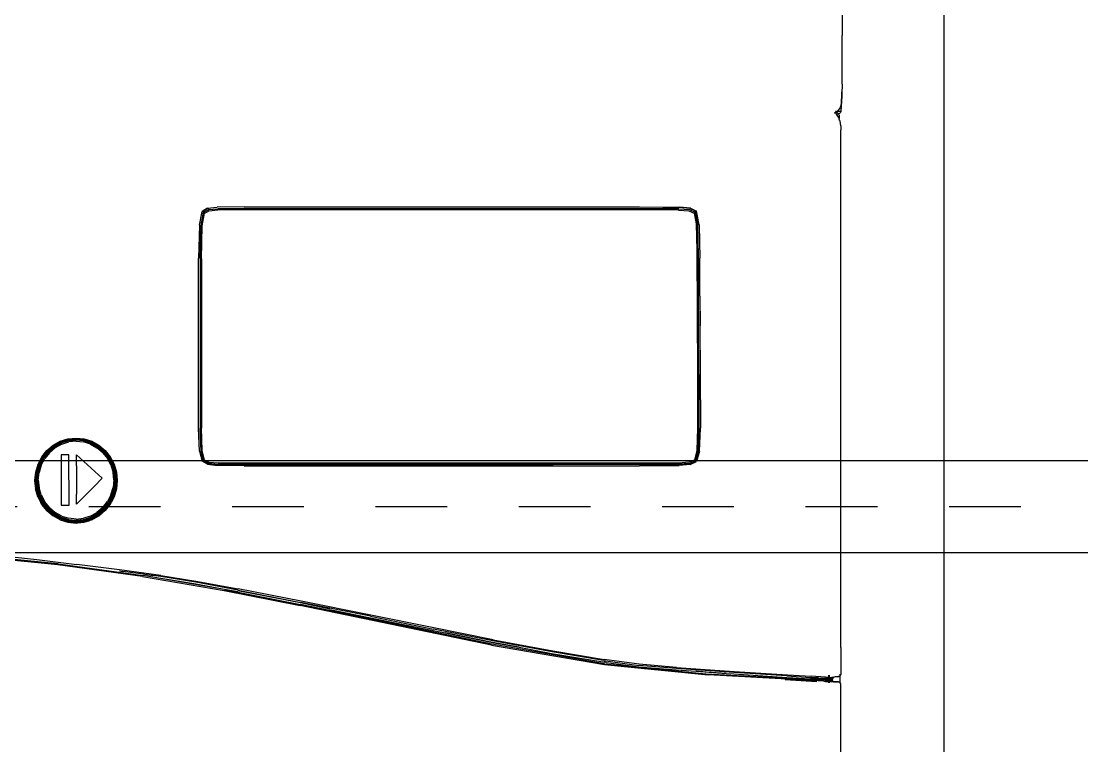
# Model space of a CAD drawing. Extents: x 41.9 to 126, y -21.3 to 38.1.
# Drawn here: x 91.194 to 92.674, y -12.612 to -11.602 of the extents above; entities that cross this region are included whole.
import ezdxf

# ---------------------------------------------------------------- set-up
doc = ezdxf.new("R2010")
doc.units = 0
for name, pattern in [('(_DASHED_)', [0.3, 0.2, -0.1]), ('AGUA_FRIA', [1000, 1000, 0]), ('DASHDOT2', [0.5, 0.25, -0.125, 0, -0.125])]:
    doc.linetypes.add(name, pattern=pattern)
for name, color, linetype in [('ARQUITETURA_R07', 8, 'CONTINUOUS'), ('LINHA_EIXO', 8, 'DASHDOT2'), ('LISTAGEM_TEXTO', 7, 'CONTINUOUS'), ('TUBO-PVC_SOLDAVEL_MARROM', 162, 'CONTINUOUS')]:
    doc.layers.add(name, color=color, linetype=linetype)
doc.styles.add('ARIAL', font='arial.ttf')
doc.dimstyles.new('1_25 A.F', dxfattribs={"dimscale": 0, "dimtxt": 0.2, "dimasz": 0.1, "dimexe": 0.05, "dimexo": 0.05, "dimgap": -0.045, "dimtad": 1, "dimlfac": 0.25, "dimzin": 5, "dimdsep": 46, "dimtxsty": 'ARIAL', "dimcen": 0, "dimclrd": 256, "dimclre": 256, "dimclrt": 256, "dimadec": 0, "dimazin": 0, "dimtfac": 1, "dimtmove": 2, "dimatfit": 3, "dimfxl": 0.08, "dimtolj": 1, "dimtzin": 1, "dimlwd": -1, "dimlwe": -1, "dimarcsym": 0})

# ---------------------------------------------------------------- blocks, each defined once
blk = doc.blocks.new('VISTAS')
at = {"layer": 'ARQUITETURA_R07'}
for p, q in [((-0.42442, -1.29352), (-0.42442, 0.71648)), ((-0.45993, -0.07531), (-0.45992, -0.27917)), ((-0.46, -0.29614), (-0.45992, -0.27917)), ((-0.46025, -0.29954), (-0.46029, -0.30287)), ((-0.46024, -0.29883), (-0.46025, -0.29906)), ((-0.46025, -0.29906), (-0.46025, -0.29954)), ((-0.46, -0.29614), (-0.46023, -0.30287)), ((-0.46029, -0.30307), (-0.4607, -0.30433)), ((-0.46029, -0.30307), (-0.4603, -0.30395)), ((-0.46023, -0.30287), (-0.46029, -0.30307)), ((-0.46267, -0.3063), (-0.46273, -0.30632)), ((-0.46254, -0.30611), (-0.46267, -0.30601)), ((-0.46245, -0.30617), (-0.46251, -0.30622)), ((-0.46195, -0.30584), (-0.46245, -0.30617)), ((-0.46198, -0.30652), (-0.46245, -0.30617)), ((-0.46222, -0.30573), (-0.4623, -0.30572)), ((-0.46214, -0.30559), (-0.4621, -0.30559)), ((-0.4619, -0.30663), (-0.46202, -0.30664)), ((-0.46195, -0.30584), (-0.46198, -0.30583)), ((-0.4619, -0.30663), (-0.46198, -0.30652)), ((-0.46168, -0.30559), (-0.46195, -0.30584)), ((-0.46195, -0.30584), (-0.46172, -0.30599)), ((-0.4619, -0.30663), (-0.46173, -0.3066)), ((-0.46119, -0.30766), (-0.4619, -0.30663)), ((-0.46158, -0.30661), (-0.46173, -0.3066)), ((-0.46152, -0.30616), (-0.46172, -0.30599)), ((-0.46149, -0.30546), (-0.46168, -0.30559)), ((-0.46168, -0.30559), (-0.46044, -0.30559)), ((-0.46141, -0.3066), (-0.46158, -0.30661)), ((-0.46152, -0.30616), (-0.46135, -0.30638)), ((-0.4607, -0.30433), (-0.46149, -0.30546)), ((-0.46138, -0.3066), (-0.46141, -0.3066)), ((-0.46135, -0.3066), (-0.46141, -0.3066)), ((-0.46125, -0.30655), (-0.46138, -0.3066)), ((-0.46135, -0.3066), (-0.46138, -0.3066)), ((-0.46125, -0.30655), (-0.46135, -0.30638)), ((-0.46125, -0.30655), (-0.46135, -0.3066)), ((-0.46112, -0.3065), (-0.46125, -0.30655)), ((-0.46122, -0.3066), (-0.46125, -0.30655)), ((-0.46122, -0.3066), (-0.46112, -0.3068)), ((-0.46092, -0.30638), (-0.46112, -0.3065)), ((-0.46111, -0.30685), (-0.46112, -0.3068)), ((-0.46111, -0.30685), (-0.4611, -0.30688)), ((-0.4611, -0.30688), (-0.46109, -0.30696)), ((-0.46109, -0.30696), (-0.46107, -0.30699)), ((-0.46107, -0.30699), (-0.46105, -0.30712)), ((-0.46074, -0.30622), (-0.46092, -0.30638)), ((-0.46059, -0.30604), (-0.46074, -0.30622)), ((-0.46047, -0.30583), (-0.46059, -0.30604)), ((-0.46038, -0.30559), (-0.46047, -0.30583)), ((-0.4603, -0.30395), (-0.46038, -0.30559)), ((-0.46097, -0.30818), (-0.46119, -0.30766)), ((-0.46105, -0.30712), (-0.46105, -0.30717)), ((-0.46105, -0.30717), (-0.46103, -0.30724)), ((-0.46103, -0.30724), (-0.46104, -0.30728)), ((-0.46104, -0.30728), (-0.46102, -0.30733)), ((-0.46102, -0.30733), (-0.46102, -0.30738)), ((-0.46102, -0.30738), (-0.46102, -0.30745)), ((-0.46101, -0.30752), (-0.46102, -0.30745)), ((-0.46101, -0.30752), (-0.461, -0.30779)), ((-0.461, -0.30779), (-0.46098, -0.30792)), ((-0.46098, -0.30792), (-0.46098, -0.30797)), ((-0.46098, -0.30797), (-0.46097, -0.30818)), ((-0.46097, -0.30825), (-0.46097, -0.30818)), ((-0.46096, -0.30833), (-0.46097, -0.30825)), ((-0.46096, -0.30837), (-0.46096, -0.30833)), ((-0.46072, -0.30911), (-0.46096, -0.30837)), ((-0.46095, -0.30887), (-0.46096, -0.30855)), ((-0.46049, -0.31068), (-0.46072, -0.30911)), ((-0.46049, -0.31068), (-0.46041, -0.31215)), ((-0.46042, -0.49258), (-0.46041, -0.31215)), ((-0.68129, -0.33945), (-0.6832, -0.34052)), ((-0.68118, -0.33952), (-0.68307, -0.34054)), ((-0.68272, -0.34077), (-0.6809, -0.33988)), ((-0.68242, -0.34109), (-0.68072, -0.34029)), ((-0.68129, -0.33945), (-0.67797, -0.33901)), ((-0.68103, -0.33962), (-0.68109, -0.33958)), ((-0.68099, -0.33965), (-0.68103, -0.33962)), ((-0.68097, -0.33967), (-0.68099, -0.33965)), ((-0.68097, -0.33967), (-0.68097, -0.33971)), ((-0.6809, -0.33988), (-0.67775, -0.33957)), ((-0.68072, -0.34029), (-0.67767, -0.34002)), ((-0.66855, -0.33892), (-0.67797, -0.33901)), ((-0.51691, -0.3396), (-0.67775, -0.33957)), ((-0.517, -0.34005), (-0.67767, -0.34002)), ((-0.66855, -0.33892), (-0.54285, -0.33892)), ((-0.54285, -0.33892), (-0.53069, -0.33896)), ((-0.53069, -0.33896), (-0.52254, -0.339)), ((-0.51677, -0.33915), (-0.52256, -0.33912)), ((-0.52254, -0.339), (-0.51671, -0.33905)), ((-0.517, -0.34005), (-0.51346, -0.34031)), ((-0.51691, -0.3396), (-0.51327, -0.3399)), ((-0.51301, -0.33951), (-0.51677, -0.33915)), ((-0.51291, -0.33943), (-0.51671, -0.33905)), ((-0.51327, -0.3399), (-0.51129, -0.34079)), ((-0.51095, -0.34049), (-0.51301, -0.33951)), ((-0.51291, -0.33943), (-0.51082, -0.34045)), ((-0.68411, -0.34529), (-0.6832, -0.34052)), ((-0.68358, -0.3454), (-0.68272, -0.34077)), ((-0.6832, -0.34052), (-0.68307, -0.34054)), ((-0.68319, -0.3456), (-0.68242, -0.34109)), ((-0.68307, -0.34054), (-0.68297, -0.34056)), ((-0.68297, -0.34056), (-0.6829, -0.34057)), ((-0.6829, -0.34057), (-0.68285, -0.34058)), ((-0.68285, -0.34058), (-0.68283, -0.3406)), ((-0.68283, -0.3406), (-0.68282, -0.34064)), ((-0.68272, -0.34077), (-0.68282, -0.34064)), ((-0.68272, -0.34077), (-0.68242, -0.34109)), ((-0.51346, -0.34031), (-0.51159, -0.34111)), ((-0.51129, -0.34079), (-0.51159, -0.34111)), ((-0.51159, -0.34111), (-0.51085, -0.34489)), ((-0.51129, -0.34079), (-0.51119, -0.34065)), ((-0.51129, -0.34079), (-0.51044, -0.34523)), ((-0.51116, -0.34058), (-0.51119, -0.34061)), ((-0.51119, -0.34061), (-0.51119, -0.34065)), ((-0.51112, -0.34056), (-0.51116, -0.34058)), ((-0.51105, -0.34053), (-0.51112, -0.34056)), ((-0.51095, -0.34049), (-0.51105, -0.34053)), ((-0.51082, -0.34045), (-0.51095, -0.34049)), ((-0.5099, -0.34521), (-0.51082, -0.34045)), ((-0.68411, -0.34529), (-0.68441, -0.35683)), ((-0.68386, -0.35691), (-0.68358, -0.3454)), ((-0.68355, -0.34442), (-0.68359, -0.34442)), ((-0.68355, -0.34446), (-0.68359, -0.34446)), ((-0.68344, -0.35701), (-0.68319, -0.3456)), ((-0.51085, -0.34489), (-0.51068, -0.3541)), ((-0.51043, -0.34442), (-0.51047, -0.34442)), ((-0.51042, -0.34446), (-0.51046, -0.34446)), ((-0.51044, -0.34523), (-0.51017, -0.35619)), ((-0.51043, -0.34442), (-0.51037, -0.34442)), ((-0.51042, -0.34446), (-0.51036, -0.34446)), ((-0.51017, -0.34442), (-0.51021, -0.34442)), ((-0.5099, -0.34521), (-0.5096, -0.35678)), ((-0.51068, -0.3541), (-0.5104, -0.39741)), ((-0.68442, -0.41609), (-0.68441, -0.35683)), ((-0.68386, -0.35691), (-0.68387, -0.41616)), ((-0.68344, -0.35701), (-0.68344, -0.41608)), ((-0.51017, -0.35619), (-0.51015, -0.37008)), ((-0.50959, -0.37014), (-0.5096, -0.35678)), ((-0.51015, -0.37008), (-0.5101, -0.38037)), ((-0.50959, -0.37014), (-0.50955, -0.38026)), ((-0.50998, -0.3974), (-0.5101, -0.38037)), ((-0.50943, -0.39731), (-0.50955, -0.38026)), ((-0.5104, -0.39741), (-0.51037, -0.40633)), ((-0.50998, -0.3974), (-0.50994, -0.40635)), ((-0.50939, -0.40627), (-0.50943, -0.39731)), ((-0.51037, -0.40633), (-0.51037, -0.41605)), ((-0.50994, -0.40635), (-0.50994, -0.41614)), ((-0.50939, -0.40627), (-0.5094, -0.41609)), ((-0.68412, -0.4241), (-0.68442, -0.41609)), ((-0.68358, -0.42411), (-0.68387, -0.41616)), ((-0.68319, -0.42393), (-0.68344, -0.41608)), ((-0.51037, -0.41605), (-0.51066, -0.4239)), ((-0.50994, -0.41614), (-0.51027, -0.42409)), ((-0.50976, -0.42412), (-0.5094, -0.41609)), ((-0.73516, -0.42207), (-0.73268, -0.4207)), ((-0.73505, -0.42226), (-0.7326, -0.42091)), ((-0.73492, -0.42243), (-0.73252, -0.4211)), ((-0.7324, -0.42121), (-0.73476, -0.42252)), ((-0.73231, -0.42139), (-0.73464, -0.42269)), ((-0.73268, -0.4207), (-0.72998, -0.41986)), ((-0.7326, -0.42091), (-0.72994, -0.42009)), ((-0.73252, -0.4211), (-0.7299, -0.42028)), ((-0.73245, -0.42113), (-0.7299, -0.42028)), ((-0.7324, -0.42121), (-0.72982, -0.42037)), ((-0.72978, -0.42057), (-0.73231, -0.42139)), ((-0.73217, -0.42172), (-0.7297, -0.42091)), ((-0.72998, -0.41986), (-0.72717, -0.41958)), ((-0.72994, -0.42009), (-0.72717, -0.4198)), ((-0.7299, -0.42028), (-0.72985, -0.4203)), ((-0.72985, -0.4203), (-0.72776, -0.42009)), ((-0.72715, -0.42008), (-0.72982, -0.42037)), ((-0.72715, -0.42027), (-0.72978, -0.42057)), ((-0.72715, -0.42062), (-0.7297, -0.42091)), ((-0.72776, -0.42009), (-0.72717, -0.42)), ((-0.72717, -0.41958), (-0.72437, -0.41986)), ((-0.72717, -0.4198), (-0.72441, -0.42008)), ((-0.72717, -0.42), (-0.7265, -0.4201)), ((-0.72715, -0.42008), (-0.72449, -0.42037)), ((-0.72453, -0.42057), (-0.72715, -0.42027)), ((-0.72715, -0.42062), (-0.7246, -0.42091)), ((-0.7265, -0.4201), (-0.72447, -0.42031)), ((-0.7265, -0.4201), (-0.72445, -0.42028)), ((-0.72214, -0.42172), (-0.7246, -0.42091)), ((-0.722, -0.42139), (-0.72453, -0.42057)), ((-0.72192, -0.4212), (-0.72449, -0.42037)), ((-0.72445, -0.42028), (-0.72188, -0.42113)), ((-0.72441, -0.42008), (-0.72176, -0.42091)), ((-0.72437, -0.41986), (-0.72167, -0.4207)), ((-0.71968, -0.42269), (-0.722, -0.42139)), ((-0.72192, -0.4212), (-0.71956, -0.42252)), ((-0.72188, -0.42113), (-0.72184, -0.4211)), ((-0.72184, -0.4211), (-0.71943, -0.42243)), ((-0.72176, -0.42091), (-0.71931, -0.42226)), ((-0.72167, -0.4207), (-0.7192, -0.42207)), ((-0.7391, -0.42616), (-0.73733, -0.42391)), ((-0.73893, -0.42629), (-0.73718, -0.42407)), ((-0.73875, -0.4264), (-0.73703, -0.42421)), ((-0.73684, -0.42428), (-0.73855, -0.42642)), ((-0.73669, -0.42442), (-0.73837, -0.42652)), ((-0.73644, -0.42467), (-0.73808, -0.42672)), ((-0.73733, -0.42391), (-0.73516, -0.42207)), ((-0.73718, -0.42407), (-0.73505, -0.42226)), ((-0.73703, -0.42421), (-0.73492, -0.42243)), ((-0.73684, -0.42428), (-0.73476, -0.42252)), ((-0.73464, -0.42269), (-0.73669, -0.42442)), ((-0.73644, -0.42467), (-0.73444, -0.42299)), ((-0.73217, -0.42172), (-0.73444, -0.42299)), ((-0.72964, -0.42537), (-0.73239, -0.42537)), ((-0.73239, -0.42537), (-0.73238, -0.44293)), ((-0.72962, -0.44292), (-0.72964, -0.42537)), ((-0.72214, -0.42172), (-0.71987, -0.42299)), ((-0.71788, -0.42467), (-0.71987, -0.42299)), ((-0.71763, -0.42442), (-0.71968, -0.42269)), ((-0.71748, -0.42428), (-0.71956, -0.42252)), ((-0.71943, -0.42243), (-0.71732, -0.42421)), ((-0.71931, -0.42226), (-0.71717, -0.42407)), ((-0.7192, -0.42207), (-0.71702, -0.42391)), ((-0.71788, -0.42467), (-0.71625, -0.42673)), ((-0.71595, -0.42653), (-0.71763, -0.42442)), ((-0.71748, -0.42428), (-0.71578, -0.42642)), ((-0.71732, -0.42421), (-0.71559, -0.42639)), ((-0.71717, -0.42407), (-0.71542, -0.42628)), ((-0.71702, -0.42391), (-0.71524, -0.42615)), ((-0.68412, -0.4241), (-0.6832, -0.42767)), ((-0.68372, -0.42411), (-0.68372, -0.42414)), ((-0.68283, -0.4276), (-0.68372, -0.42414)), ((-0.68272, -0.42756), (-0.68358, -0.42411)), ((-0.68242, -0.42726), (-0.68319, -0.42393)), ((-0.51066, -0.4239), (-0.5115, -0.42723)), ((-0.51027, -0.42409), (-0.5112, -0.42754)), ((-0.51014, -0.42413), (-0.5111, -0.42759)), ((-0.50976, -0.42412), (-0.5108, -0.42774)), ((-0.51013, -0.42411), (-0.51014, -0.42413)), ((-0.74122, -0.4315), (-0.74041, -0.42872)), ((-0.74101, -0.43155), (-0.74022, -0.42882)), ((-0.74081, -0.43158), (-0.74002, -0.42889)), ((-0.73983, -0.42886), (-0.74061, -0.43151)), ((-0.74041, -0.42872), (-0.7391, -0.42616)), ((-0.73963, -0.42892), (-0.74041, -0.43153)), ((-0.74022, -0.42882), (-0.73893, -0.42629)), ((-0.7393, -0.42905), (-0.74007, -0.4316)), ((-0.74002, -0.42889), (-0.73875, -0.4264)), ((-0.73983, -0.42886), (-0.73855, -0.42642)), ((-0.73837, -0.42652), (-0.73963, -0.42892)), ((-0.7393, -0.42905), (-0.73808, -0.42672)), ((-0.72704, -0.42925), (-0.72701, -0.42542)), ((-0.72701, -0.42542), (-0.71802, -0.43357)), ((-0.71501, -0.42906), (-0.71625, -0.42673)), ((-0.71469, -0.42892), (-0.71595, -0.42653)), ((-0.7145, -0.42885), (-0.71578, -0.42642)), ((-0.71559, -0.42639), (-0.71431, -0.42886)), ((-0.71542, -0.42628), (-0.71411, -0.42879)), ((-0.71524, -0.42615), (-0.71391, -0.4287)), ((-0.71501, -0.42906), (-0.71423, -0.43156)), ((-0.71389, -0.4315), (-0.71469, -0.42892)), ((-0.7145, -0.42885), (-0.71369, -0.43147)), ((-0.71431, -0.42886), (-0.71351, -0.43153)), ((-0.71411, -0.42879), (-0.71331, -0.4315)), ((-0.71391, -0.4287), (-0.7131, -0.43145)), ((-0.68128, -0.4287), (-0.6832, -0.42767)), ((-0.68307, -0.42763), (-0.68297, -0.42761)), ((-0.68307, -0.42763), (-0.68117, -0.42863)), ((-0.68297, -0.42761), (-0.6829, -0.42759)), ((-0.6829, -0.42759), (-0.68283, -0.4276)), ((-0.68283, -0.4276), (-0.68282, -0.42763)), ((-0.68283, -0.4276), (-0.6828, -0.42761)), ((-0.6828, -0.42761), (-0.68282, -0.42763)), ((-0.6817, -0.42819), (-0.68282, -0.42763)), ((-0.68272, -0.42756), (-0.6828, -0.42761)), ((-0.6828, -0.42761), (-0.6817, -0.42819)), ((-0.68272, -0.42756), (-0.68242, -0.42726)), ((-0.6809, -0.42845), (-0.68272, -0.42756)), ((-0.68072, -0.42806), (-0.68242, -0.42726)), ((-0.6817, -0.42819), (-0.68103, -0.42854)), ((-0.68128, -0.4287), (-0.67796, -0.42913)), ((-0.68103, -0.42854), (-0.68098, -0.42852)), ((-0.68098, -0.42852), (-0.68064, -0.42859)), ((-0.68064, -0.42859), (-0.68097, -0.42856)), ((-0.67775, -0.42876), (-0.6809, -0.42845)), ((-0.67766, -0.42834), (-0.68072, -0.42806)), ((-0.68064, -0.42859), (-0.67972, -0.42865)), ((-0.67972, -0.42865), (-0.67935, -0.42872)), ((-0.67781, -0.42887), (-0.67935, -0.42872)), ((-0.67935, -0.42872), (-0.67778, -0.42885)), ((-0.67778, -0.42885), (-0.66851, -0.42886)), ((-0.51691, -0.42873), (-0.67775, -0.42876)), ((-0.51699, -0.4283), (-0.67766, -0.42834)), ((-0.66851, -0.42886), (-0.6484, -0.42885)), ((-0.6484, -0.42885), (-0.64034, -0.42886)), ((-0.64034, -0.42886), (-0.56554, -0.42885)), ((-0.56554, -0.42885), (-0.56071, -0.42883)), ((-0.53069, -0.42883), (-0.56071, -0.42883)), ((-0.53069, -0.42883), (-0.52857, -0.42885)), ((-0.52258, -0.42885), (-0.52857, -0.42885)), ((-0.52258, -0.42885), (-0.51688, -0.42883)), ((-0.51343, -0.42803), (-0.51699, -0.4283)), ((-0.51325, -0.42843), (-0.51691, -0.42873)), ((-0.51688, -0.42883), (-0.51319, -0.42854)), ((-0.51299, -0.42881), (-0.51678, -0.42917)), ((-0.5115, -0.42723), (-0.51343, -0.42803)), ((-0.5112, -0.42754), (-0.51325, -0.42843)), ((-0.5111, -0.42759), (-0.51319, -0.42854)), ((-0.51306, -0.4287), (-0.51091, -0.42768)), ((-0.51299, -0.42881), (-0.5108, -0.42774)), ((-0.5112, -0.42754), (-0.5115, -0.42723)), ((-0.5112, -0.42754), (-0.5111, -0.42759)), ((-0.51105, -0.4276), (-0.5111, -0.42759)), ((-0.51099, -0.42763), (-0.51105, -0.4276)), ((-0.51091, -0.42768), (-0.51099, -0.42763)), ((-0.7415, -0.43439), (-0.74122, -0.4315)), ((-0.74129, -0.4344), (-0.74101, -0.43155)), ((-0.74108, -0.43438), (-0.74081, -0.43158)), ((-0.74088, -0.43426), (-0.74061, -0.43151)), ((-0.74041, -0.43153), (-0.74068, -0.43425)), ((-0.74033, -0.43424), (-0.74007, -0.4316)), ((-0.72704, -0.42925), (-0.72703, -0.43918)), ((-0.71395, -0.43417), (-0.71423, -0.43156)), ((-0.71361, -0.43418), (-0.71389, -0.4315)), ((-0.71341, -0.4342), (-0.71369, -0.43147)), ((-0.71351, -0.43153), (-0.71324, -0.43432)), ((-0.71331, -0.4315), (-0.71303, -0.43434)), ((-0.7131, -0.43145), (-0.71282, -0.43432)), ((-0.66855, -0.42921), (-0.67796, -0.42913)), ((-0.66855, -0.42921), (-0.53069, -0.4292)), ((-0.53069, -0.4292), (-0.51678, -0.42917)), ((-0.74122, -0.43727), (-0.7415, -0.43439)), ((-0.74102, -0.43724), (-0.74129, -0.4344)), ((-0.74081, -0.43718), (-0.74108, -0.43438)), ((-0.74088, -0.43426), (-0.74061, -0.43702)), ((-0.74068, -0.43425), (-0.74041, -0.43696)), ((-0.74033, -0.43424), (-0.74006, -0.43688)), ((-0.72133, -0.43693), (-0.72088, -0.43648)), ((-0.71802, -0.43357), (-0.72088, -0.43648)), ((-0.71395, -0.43417), (-0.71424, -0.43682)), ((-0.7139, -0.43691), (-0.71361, -0.43418)), ((-0.71341, -0.4342), (-0.71369, -0.43697)), ((-0.71324, -0.43432), (-0.7135, -0.43716)), ((-0.71303, -0.43434), (-0.7133, -0.43722)), ((-0.71282, -0.43432), (-0.71309, -0.43725)), ((-0.71302, -0.43718), (-0.71275, -0.43425)), ((-0.7413, -0.43722), (-0.74129, -0.43725)), ((-0.74049, -0.44001), (-0.74129, -0.43725)), ((-0.74041, -0.44005), (-0.74122, -0.43727)), ((-0.74022, -0.43997), (-0.74102, -0.43724)), ((-0.74002, -0.43988), (-0.74081, -0.43718)), ((-0.73982, -0.43967), (-0.74061, -0.43702)), ((-0.74049, -0.44001), (-0.73947, -0.442)), ((-0.74041, -0.43696), (-0.73963, -0.43957)), ((-0.73947, -0.442), (-0.74041, -0.44005)), ((-0.73892, -0.44249), (-0.74022, -0.43997)), ((-0.7393, -0.43942), (-0.74006, -0.43688)), ((-0.73874, -0.44236), (-0.74002, -0.43988)), ((-0.73982, -0.43967), (-0.73855, -0.44211)), ((-0.73963, -0.43957), (-0.73837, -0.44197)), ((-0.7393, -0.43942), (-0.73808, -0.44176)), ((-0.72699, -0.44265), (-0.72703, -0.43918)), ((-0.72133, -0.43693), (-0.72699, -0.44265)), ((-0.71503, -0.43939), (-0.71625, -0.44174)), ((-0.71596, -0.44196), (-0.7147, -0.43954)), ((-0.7145, -0.43965), (-0.71578, -0.4421)), ((-0.71429, -0.4399), (-0.71558, -0.44239)), ((-0.71409, -0.44), (-0.7154, -0.44253)), ((-0.71503, -0.43939), (-0.71424, -0.43682)), ((-0.71384, -0.44005), (-0.71493, -0.44216)), ((-0.7139, -0.44007), (-0.71493, -0.44216)), ((-0.7147, -0.43954), (-0.7139, -0.43691)), ((-0.7145, -0.43965), (-0.71369, -0.43697)), ((-0.7135, -0.43716), (-0.71429, -0.4399)), ((-0.7133, -0.43722), (-0.71409, -0.44)), ((-0.71384, -0.44005), (-0.7139, -0.44007)), ((-0.71384, -0.44001), (-0.71303, -0.43722)), ((-0.71309, -0.43725), (-0.71384, -0.44001)), ((-0.71384, -0.44005), (-0.71384, -0.44001)), ((-0.71303, -0.43722), (-0.71302, -0.43718)), ((-0.73915, -0.44258), (-0.73947, -0.442)), ((-0.73909, -0.4426), (-0.73915, -0.44258)), ((-0.73736, -0.44484), (-0.73909, -0.4426)), ((-0.73909, -0.4426), (-0.73894, -0.44287)), ((-0.73736, -0.44487), (-0.73894, -0.44287)), ((-0.73894, -0.44287), (-0.73736, -0.44484)), ((-0.73717, -0.44471), (-0.73892, -0.44249)), ((-0.73702, -0.44454), (-0.73874, -0.44236)), ((-0.73685, -0.44425), (-0.73855, -0.44211)), ((-0.73837, -0.44197), (-0.73669, -0.44408)), ((-0.73644, -0.44381), (-0.73808, -0.44176)), ((-0.73644, -0.44381), (-0.73445, -0.44549)), ((-0.73238, -0.44293), (-0.72962, -0.44292)), ((-0.71788, -0.4438), (-0.71988, -0.44548)), ((-0.71788, -0.4438), (-0.71625, -0.44174)), ((-0.71763, -0.44407), (-0.71596, -0.44196)), ((-0.71748, -0.44425), (-0.71578, -0.4421)), ((-0.71558, -0.44239), (-0.71732, -0.44456)), ((-0.7154, -0.44253), (-0.71717, -0.44473)), ((-0.71523, -0.44263), (-0.71697, -0.44484)), ((-0.71517, -0.44259), (-0.71523, -0.44263)), ((-0.71523, -0.44263), (-0.71518, -0.44263)), ((-0.71517, -0.44259), (-0.71518, -0.44263)), ((-0.71517, -0.44259), (-0.71493, -0.44216)), ((-0.73732, -0.44485), (-0.73736, -0.44484)), ((-0.73518, -0.44672), (-0.73736, -0.44487)), ((-0.73732, -0.44485), (-0.73518, -0.44669)), ((-0.73503, -0.44653), (-0.73717, -0.44471)), ((-0.73491, -0.44633), (-0.73702, -0.44454)), ((-0.73685, -0.44425), (-0.73477, -0.446)), ((-0.73669, -0.44408), (-0.73464, -0.4458)), ((-0.73518, -0.44669), (-0.73515, -0.44669)), ((-0.73271, -0.44809), (-0.73518, -0.44672)), ((-0.73269, -0.44806), (-0.73515, -0.44669)), ((-0.7326, -0.44788), (-0.73503, -0.44653)), ((-0.73251, -0.44766), (-0.73491, -0.44633)), ((-0.7324, -0.44732), (-0.73477, -0.446)), ((-0.73464, -0.4458), (-0.73231, -0.4471)), ((-0.73217, -0.44675), (-0.73445, -0.44549)), ((-0.7324, -0.44732), (-0.72983, -0.44815)), ((-0.73231, -0.4471), (-0.72979, -0.44792)), ((-0.73217, -0.44675), (-0.72971, -0.44756)), ((-0.72716, -0.44785), (-0.72971, -0.44756)), ((-0.72716, -0.44785), (-0.7246, -0.44756)), ((-0.72214, -0.44675), (-0.7246, -0.44756)), ((-0.72453, -0.44792), (-0.72201, -0.4471)), ((-0.72192, -0.44732), (-0.72449, -0.44815)), ((-0.72214, -0.44675), (-0.71988, -0.44548)), ((-0.72201, -0.4471), (-0.71968, -0.4458)), ((-0.72192, -0.44732), (-0.71956, -0.446)), ((-0.71943, -0.44634), (-0.72184, -0.44767)), ((-0.71931, -0.44654), (-0.72175, -0.44788)), ((-0.72165, -0.44806), (-0.71919, -0.4467)), ((-0.71968, -0.4458), (-0.71763, -0.44407)), ((-0.71748, -0.44425), (-0.71956, -0.446)), ((-0.71732, -0.44456), (-0.71943, -0.44634)), ((-0.71717, -0.44473), (-0.71931, -0.44654)), ((-0.71919, -0.4467), (-0.71915, -0.44669)), ((-0.71915, -0.44669), (-0.71808, -0.44581)), ((-0.71702, -0.44487), (-0.71808, -0.44581)), ((-0.71697, -0.44484), (-0.71702, -0.44487)), ((-0.71697, -0.44488), (-0.71702, -0.44487)), ((-0.71697, -0.44488), (-0.71697, -0.44484)), ((-0.73269, -0.44806), (-0.72998, -0.44891)), ((-0.72994, -0.44871), (-0.7326, -0.44788)), ((-0.7299, -0.44848), (-0.73251, -0.44766)), ((-0.72717, -0.44923), (-0.72999, -0.44894)), ((-0.72998, -0.44891), (-0.72717, -0.4492)), ((-0.72718, -0.44899), (-0.72994, -0.44871)), ((-0.72718, -0.44876), (-0.7299, -0.44848)), ((-0.72716, -0.44845), (-0.72983, -0.44815)), ((-0.72979, -0.44792), (-0.72716, -0.44822)), ((-0.72445, -0.44848), (-0.72718, -0.44876)), ((-0.72441, -0.44871), (-0.72718, -0.44899)), ((-0.72717, -0.4492), (-0.72658, -0.44917)), ((-0.72716, -0.44822), (-0.72453, -0.44792)), ((-0.72716, -0.44845), (-0.72449, -0.44815)), ((-0.72658, -0.44917), (-0.72435, -0.44891)), ((-0.72436, -0.44894), (-0.72658, -0.44917)), ((-0.72184, -0.44767), (-0.72445, -0.44848)), ((-0.72175, -0.44788), (-0.72441, -0.44871)), ((-0.72236, -0.44832), (-0.72436, -0.44894)), ((-0.72435, -0.44891), (-0.72236, -0.44832)), ((-0.72167, -0.44807), (-0.72236, -0.44832)), ((-0.72165, -0.44806), (-0.72167, -0.44807)), ((-0.73353, -0.46373), (-0.76366, -0.46075)), ((-0.75384, -0.46051), (-0.74089, -0.46192)), ((-0.73341, -0.46342), (-0.75115, -0.46169)), ((-0.74089, -0.46192), (-0.72691, -0.46364)), ((-0.70394, -0.46787), (-0.73353, -0.46373)), ((-0.73341, -0.46342), (-0.70381, -0.46755)), ((-0.71196, -0.46553), (-0.72691, -0.46364)), ((-0.71201, -0.46589), (-0.71085, -0.46605)), ((-0.69758, -0.4675), (-0.71196, -0.46553)), ((-0.70368, -0.46705), (-0.71085, -0.46605)), ((-0.70394, -0.46787), (-0.67555, -0.47275)), ((-0.67544, -0.47241), (-0.70381, -0.46755)), ((-0.70323, -0.46713), (-0.70368, -0.46705)), ((-0.69761, -0.4679), (-0.70323, -0.46713)), ((-0.70044, -0.46761), (-0.70323, -0.46713)), ((-0.69764, -0.4684), (-0.68545, -0.47037)), ((-0.68539, -0.46987), (-0.69761, -0.4679)), ((-0.69758, -0.4675), (-0.68534, -0.46947)), ((-0.68534, -0.46947), (-0.67059, -0.4722)), ((-0.68545, -0.47037), (-0.67613, -0.47211)), ((-0.67066, -0.47261), (-0.68539, -0.46987)), ((-0.67555, -0.47275), (-0.649, -0.47793)), ((-0.67544, -0.47241), (-0.64893, -0.47759)), ((-0.6754, -0.47224), (-0.67077, -0.47311)), ((-0.64884, -0.47708), (-0.67071, -0.47281)), ((-0.67066, -0.47261), (-0.64875, -0.47686)), ((-0.64868, -0.47645), (-0.67059, -0.4722)), ((-0.63865, -0.47919), (-0.64884, -0.47708)), ((-0.62444, -0.48169), (-0.64875, -0.47686)), ((-0.62438, -0.48129), (-0.64868, -0.47645)), ((-0.5823, -0.49175), (-0.649, -0.47793)), ((-0.58214, -0.49141), (-0.64893, -0.47759)), ((-0.63869, -0.47939), (-0.62451, -0.48221)), ((-0.62451, -0.48221), (-0.60263, -0.48668)), ((-0.62444, -0.48169), (-0.60253, -0.48617)), ((-0.60244, -0.48577), (-0.62438, -0.48129)), ((-0.60263, -0.48668), (-0.59842, -0.48752)), ((-0.58181, -0.49032), (-0.60253, -0.48617)), ((-0.58169, -0.48993), (-0.60244, -0.48577)), ((-0.58198, -0.49092), (-0.59842, -0.48752)), ((-0.59842, -0.48752), (-0.58198, -0.49081)), ((-0.58226, -0.49176), (-0.5823, -0.49175)), ((-0.58226, -0.49176), (-0.54289, -0.49858)), ((-0.54289, -0.49825), (-0.58214, -0.49141)), ((-0.58198, -0.49081), (-0.57266, -0.49254)), ((-0.57266, -0.49254), (-0.58198, -0.49092)), ((-0.5611, -0.49417), (-0.58181, -0.49032)), ((-0.58169, -0.48993), (-0.56093, -0.49379)), ((-0.57266, -0.49254), (-0.56132, -0.49465)), ((-0.56132, -0.49465), (-0.54341, -0.49766)), ((-0.54318, -0.49719), (-0.5611, -0.49417)), ((-0.56093, -0.49379), (-0.54301, -0.49682)), ((-0.46042, -0.49258), (-0.46046, -0.50195)), ((-0.54341, -0.49766), (-0.54298, -0.49772)), ((-0.54318, -0.49719), (-0.53085, -0.49884)), ((-0.53075, -0.49847), (-0.54301, -0.49682)), ((-0.54267, -0.49777), (-0.54298, -0.49772)), ((-0.54289, -0.49825), (-0.50752, -0.50176)), ((-0.54289, -0.49858), (-0.50675, -0.50213)), ((-0.54231, -0.49781), (-0.54267, -0.49777)), ((-0.54231, -0.49781), (-0.53099, -0.49932)), ((-0.53099, -0.49932), (-0.51783, -0.50044)), ((-0.5178, -0.49995), (-0.53085, -0.49884)), ((-0.51775, -0.49957), (-0.53075, -0.49847)), ((-0.51783, -0.50044), (-0.51093, -0.50092)), ((-0.49771, -0.50135), (-0.5178, -0.49995)), ((-0.51775, -0.49957), (-0.49762, -0.50096)), ((-0.50738, -0.50127), (-0.51093, -0.50092)), ((-0.51093, -0.50092), (-0.50039, -0.50166)), ((-0.50752, -0.50176), (-0.46817, -0.50393)), ((-0.50039, -0.50166), (-0.50738, -0.50127)), ((-0.46631, -0.50436), (-0.50675, -0.50213)), ((-0.50039, -0.50166), (-0.49771, -0.50184)), ((-0.47923, -0.50254), (-0.49771, -0.50135)), ((-0.49771, -0.50184), (-0.47922, -0.50305)), ((-0.49762, -0.50096), (-0.47906, -0.50215)), ((-0.47923, -0.50254), (-0.47099, -0.50305)), ((-0.47922, -0.50305), (-0.47097, -0.50356)), ((-0.47906, -0.50215), (-0.47079, -0.50266)), ((-0.46819, -0.5032), (-0.47099, -0.50305)), ((-0.46583, -0.50292), (-0.47079, -0.50266)), ((-0.46583, -0.50292), (-0.46458, -0.50298)), ((-0.46458, -0.50246), (-0.46458, -0.50228)), ((-0.46458, -0.50275), (-0.46458, -0.50258)), ((-0.46458, -0.50298), (-0.46458, -0.50291)), ((-0.46458, -0.50298), (-0.46434, -0.50298)), ((-0.46458, -0.50338), (-0.46458, -0.50304)), ((-0.46434, -0.50247), (-0.46434, -0.50229)), ((-0.46434, -0.50275), (-0.46434, -0.50258)), ((-0.46434, -0.50305), (-0.46434, -0.50298)), ((-0.46434, -0.50298), (-0.46431, -0.50299)), ((-0.46431, -0.50299), (-0.4636, -0.50302)), ((-0.4636, -0.50302), (-0.46352, -0.50291)), ((-0.4636, -0.50302), (-0.46343, -0.50303)), ((-0.46352, -0.50291), (-0.46286, -0.50281)), ((-0.46352, -0.50291), (-0.46319, -0.50298)), ((-0.46343, -0.50303), (-0.46309, -0.50302)), ((-0.46309, -0.50302), (-0.46332, -0.50342)), ((-0.46319, -0.50298), (-0.46309, -0.50302)), ((-0.46239, -0.50287), (-0.46309, -0.50302)), ((-0.46162, -0.50281), (-0.46239, -0.50287)), ((-0.46163, -0.50275), (-0.46122, -0.50271)), ((-0.4612, -0.50275), (-0.46162, -0.50281)), ((-0.46122, -0.50271), (-0.46094, -0.50262)), ((-0.4612, -0.50275), (-0.46112, -0.50274)), ((-0.46094, -0.50262), (-0.46112, -0.50274)), ((-0.46094, -0.50262), (-0.46072, -0.50246)), ((-0.46087, -0.50263), (-0.46094, -0.50262)), ((-0.46068, -0.50247), (-0.46087, -0.50263)), ((-0.46072, -0.50246), (-0.46067, -0.50244)), ((-0.46067, -0.50244), (-0.46068, -0.50247)), ((-0.46068, -0.50486), (-0.46068, -0.50247)), ((-0.46067, -0.50238), (-0.46067, -0.50194)), ((-0.46054, -0.50224), (-0.46067, -0.50238)), ((-0.46067, -0.50238), (-0.46057, -0.50224)), ((-0.46067, -0.50238), (-0.46067, -0.50244)), ((-0.46046, -0.50195), (-0.46054, -0.50224)), ((-0.46893, -0.50429), (-0.47993, -0.50368)), ((-0.47981, -0.50382), (-0.46878, -0.50444)), ((-0.46818, -0.50342), (-0.47098, -0.50327)), ((-0.47097, -0.50356), (-0.46818, -0.50371)), ((-0.46819, -0.5032), (-0.46603, -0.50331)), ((-0.46602, -0.50353), (-0.46818, -0.50342)), ((-0.46818, -0.50371), (-0.46602, -0.50382)), ((-0.46601, -0.50404), (-0.46817, -0.50393)), ((-0.46631, -0.50436), (-0.46625, -0.50438)), ((-0.46625, -0.50438), (-0.4658, -0.50441)), ((-0.46517, -0.50449), (-0.46611, -0.50444)), ((-0.46458, -0.50338), (-0.46603, -0.50331)), ((-0.46451, -0.50361), (-0.46602, -0.50353)), ((-0.46602, -0.50382), (-0.46451, -0.5039)), ((-0.4645, -0.50412), (-0.46601, -0.50404)), ((-0.4658, -0.50441), (-0.46458, -0.50447)), ((-0.46458, -0.50452), (-0.46517, -0.50449)), ((-0.46452, -0.50339), (-0.46458, -0.50338)), ((-0.46458, -0.50447), (-0.4645, -0.50446)), ((-0.46458, -0.50452), (-0.46458, -0.50447)), ((-0.46434, -0.50454), (-0.46458, -0.50452)), ((-0.46458, -0.50488), (-0.46458, -0.50475)), ((-0.46452, -0.50339), (-0.46434, -0.50339)), ((-0.46434, -0.50361), (-0.46451, -0.50361)), ((-0.46451, -0.5039), (-0.46363, -0.50393)), ((-0.46434, -0.50412), (-0.4645, -0.50412)), ((-0.4645, -0.50446), (-0.46434, -0.50448)), ((-0.46434, -0.50361), (-0.46434, -0.50339)), ((-0.46434, -0.50339), (-0.4638, -0.50342)), ((-0.4638, -0.50364), (-0.46434, -0.50361)), ((-0.46434, -0.50438), (-0.46434, -0.50412)), ((-0.46368, -0.50418), (-0.46434, -0.50412)), ((-0.46434, -0.50454), (-0.46434, -0.50448)), ((-0.46434, -0.50448), (-0.46428, -0.50448)), ((-0.46274, -0.50461), (-0.46434, -0.50454)), ((-0.46434, -0.50489), (-0.46434, -0.50474)), ((-0.46428, -0.50448), (-0.46412, -0.50448)), ((-0.46412, -0.50448), (-0.4634, -0.50452)), ((-0.4638, -0.50351), (-0.4638, -0.50342)), ((-0.4638, -0.50342), (-0.46364, -0.50342)), ((-0.4638, -0.50351), (-0.46344, -0.50358)), ((-0.4638, -0.50364), (-0.4638, -0.50351)), ((-0.46364, -0.50364), (-0.4638, -0.50364)), ((-0.46368, -0.50418), (-0.4637, -0.50415)), ((-0.46363, -0.50415), (-0.46368, -0.50418)), ((-0.46332, -0.50342), (-0.46364, -0.50342)), ((-0.46331, -0.50364), (-0.46364, -0.50364)), ((-0.46345, -0.50387), (-0.46363, -0.50383)), ((-0.46363, -0.50393), (-0.46331, -0.50393)), ((-0.46363, -0.50405), (-0.46357, -0.50407)), ((-0.4633, -0.50415), (-0.46363, -0.50415)), ((-0.46354, -0.50335), (-0.46345, -0.50337)), ((-0.46347, -0.50441), (-0.46318, -0.50447)), ((-0.46332, -0.50342), (-0.46345, -0.50337)), ((-0.46344, -0.50358), (-0.46331, -0.50364)), ((-0.4634, -0.50452), (-0.46307, -0.50452)), ((-0.46332, -0.50342), (-0.46331, -0.50364)), ((-0.46331, -0.50393), (-0.46331, -0.50364)), ((-0.4633, -0.50415), (-0.46331, -0.50393)), ((-0.4631, -0.50446), (-0.4633, -0.50415)), ((-0.46318, -0.50447), (-0.4631, -0.50446)), ((-0.4631, -0.50446), (-0.46307, -0.50452)), ((-0.46294, -0.50454), (-0.46307, -0.50452)), ((-0.46294, -0.50454), (-0.46267, -0.50453)), ((-0.46237, -0.50461), (-0.46274, -0.50461)), ((-0.46202, -0.50458), (-0.46267, -0.50453)), ((-0.46237, -0.50461), (-0.46202, -0.50458)), ((-0.46174, -0.50454), (-0.46202, -0.50458)), ((-0.46202, -0.50458), (-0.46161, -0.50459)), ((-0.46161, -0.50459), (-0.46174, -0.50454)), ((-0.46122, -0.50459), (-0.46161, -0.50459)), ((-0.46098, -0.50471), (-0.46142, -0.50469)), ((-0.46122, -0.50459), (-0.46112, -0.50461)), ((-0.46112, -0.50461), (-0.46098, -0.50471)), ((-0.46087, -0.5047), (-0.46098, -0.50471)), ((-0.46072, -0.50485), (-0.46087, -0.5047)), ((-0.46068, -0.50486), (-0.46072, -0.50485)), ((-0.46067, -0.50492), (-0.46068, -0.50486)), ((-0.46054, -0.50509), (-0.46067, -0.50492)), ((-0.46067, -0.50515), (-0.46067, -0.50492)), ((-0.46046, -0.50538), (-0.46054, -0.50509)), ((-0.46042, -0.52124), (-0.46046, -0.50538)), ((-0.46042, -1.03633), (-0.46042, -0.52124))]:
    blk.add_line(p, q, dxfattribs=at)

msp = doc.modelspace()

# ---------------------------------------------------------------- linework, layer by layer
at = {"layer": 'LINHA_EIXO', "linetype": '(_DASHED_)', "ltscale": 0.5}
msp.add_line((101.7885, -12.2789), (89.1216, -12.2789), dxfattribs=at)
at = {"layer": 'TUBO-PVC_SOLDAVEL_MARROM', "linetype": 'AGUA_FRIA'}
msp.add_lwpolyline([(91.1297, -12.2789), (91.1297, -12.3429), (95.9805, -12.3429), (95.9805, -12.2789), (95.9805, -12.2149), (91.1297, -12.2149)], close=True, dxfattribs=at)

# ---------------------------------------------------------------- block references
at = {"layer": 'LISTAGEM_TEXTO', "xscale": 4, "yscale": 4, "zscale": 4}
msp.add_blockref('VISTAS', (94.1793, -10.5048), dxfattribs=at)

# ---------------------------------------------------------------- leaders
at = {"layer": 'LISTAGEM_TEXTO'}
msp.add_leader([(89.9219, -12.4789), (90.8386, -13.9346), (93.189, -13.9346)], dimstyle='1_25 A.F', override={"dimscale": 1, "dimgap": 0.045, "dimtad": 0, "dimzin": 0}, dxfattribs=at)

doc.saveas('drawing.dxf')
